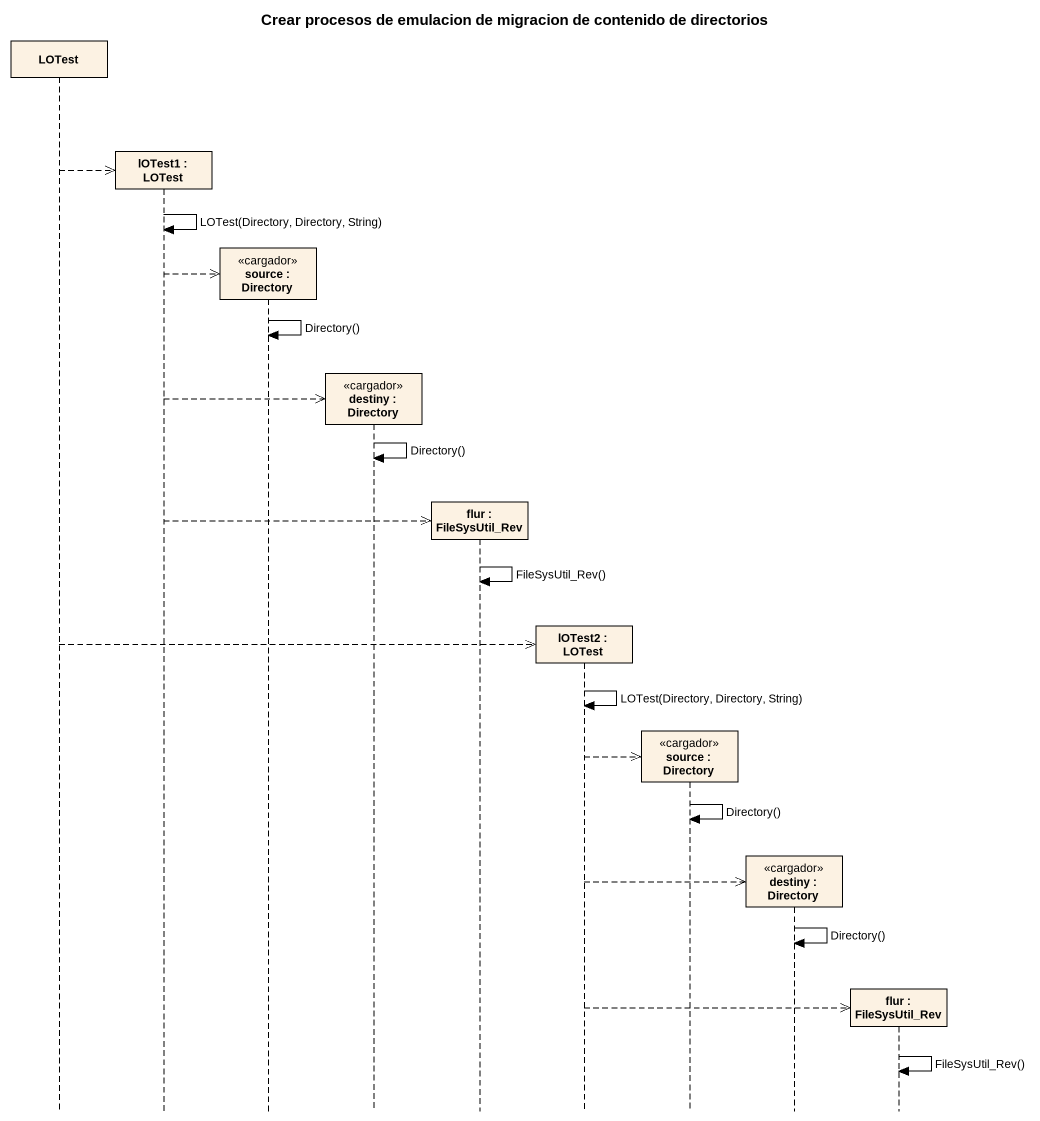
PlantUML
@startuml
title Crear procesos de emulacion de migracion de contenido de directorios
hide footbox
participant LOTest
participant "lOTest1 : LOTest" as lOTest1
participant "source : Directory" as source <<cargador>>
participant "destiny : Directory" as destiny <<cargador>>
participant "flur : FileSysUtil_Rev" as flur
participant "lOTest2 : LOTest" as lOTest2
participant "source : Directory" as source_2 <<cargador>>
participant "destiny : Directory" as destiny_2 <<cargador>>
participant "flur : FileSysUtil_Rev" as flur_2

LOTest -->> lOTest1 **
lOTest1 -> lOTest1 : LOTest(Directory, Directory, String)
lOTest1 -->> source **
source -> source : Directory()
lOTest1 -->> destiny **
destiny -> destiny : Directory()
lOTest1 -->> flur **
flur -> flur : FileSysUtil_Rev()
LOTest -->> lOTest2 **
lOTest2 -> lOTest2 : LOTest(Directory, Directory, String)
lOTest2 -->> source_2 **
source_2 -> source_2 : Directory()
lOTest2 -->> destiny_2 **
destiny_2 -> destiny_2 : Directory()
lOTest2 -->> flur_2 **
flur_2 -> flur_2 : FileSysUtil_Rev()
@enduml
